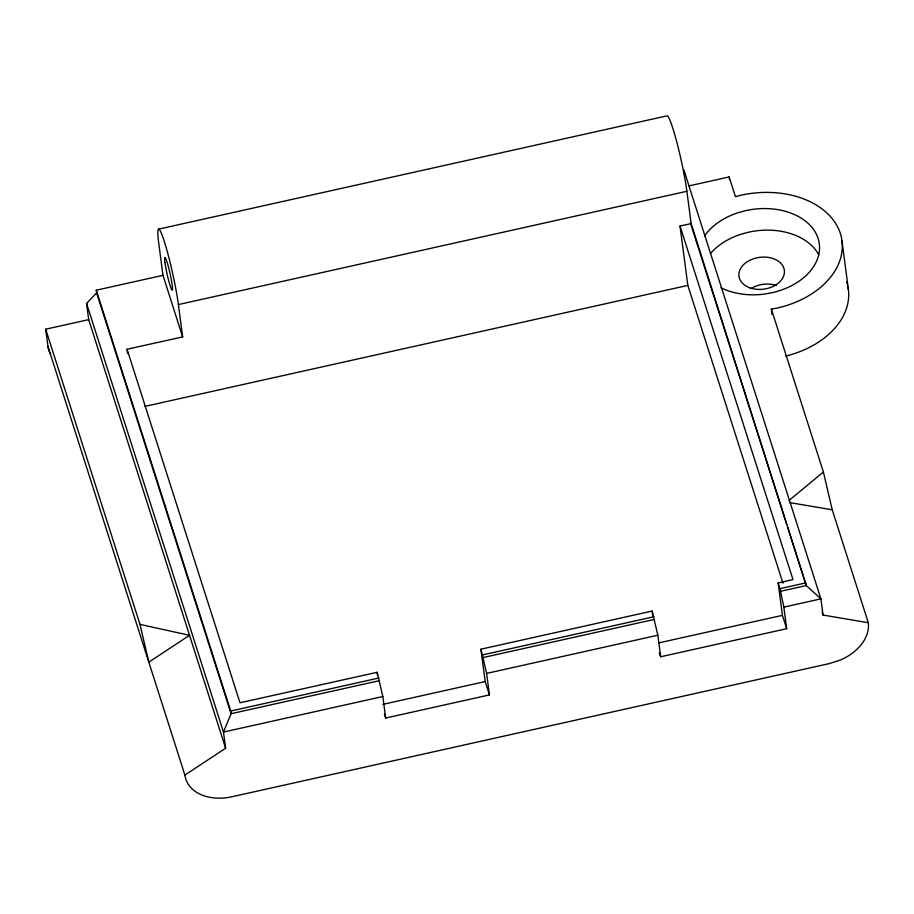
<?xml version="1.0" encoding="UTF-8"?>
<svg xmlns="http://www.w3.org/2000/svg" width="914" height="914" viewBox="0 0 914 914"><rect width="100%" height="100%" fill="white"/><g stroke="black" fill="none" stroke-linecap="round" stroke-linejoin="round"><path stroke-width="1.37" d="M88.692 319.637L45.7 329.223L47.974 346.475L184.891 775.061L225.609 748.235L88.692 319.637L86.567 303.459L96.621 292.891L96.267 290.195L162.978 275.331L182.651 336.912L127.046 349.239L127.606 353.478M789.113 500.358L823.4 472.024L771.347 309.103L776.854 308.144A83.871 58.782 -7.5 0 0 840.354 233.527A83.871 58.782 -7.5 0 0 740.786 195.242L735.439 196.693L729.132 176.95L688.916 185.908M659.394 652.767L660.673 656.766L786.691 628.695L782.418 615.351L778.157 582.938L792.975 579.579L680.016 226.032L691.144 223.622L806.262 585.566L820.909 598.864L823.034 615.042L868.3 622.72A44.226 31.293 -17.7 0 1 840.412 660.022L829.421 663.564L232.007 796.745A44.226 31.293 -17.7 0 1 184.891 775.072M786.691 628.695L783.846 607.136L820.909 598.864L684.003 170.347L684.54 174.391M158.59 229.128L667.083 115.838A45.746 4.09 77.4 0 1 676.874 142.378A45.746 4.09 77.4 0 1 686.882 191.277L691.144 223.622M182.651 336.912L178.39 304.568L686.882 191.277M144.618 406.444L687.831 285.408L782.978 583.246M660.673 656.766L657.84 635.219L652.15 611.043L480.924 649.191L486.614 673.401L489.447 694.914L385.674 718.038L382.84 696.525L377.151 672.304L240.005 702.775L127.046 349.239M96.267 290.195L230.705 711.023L378.956 677.994M482.729 654.87L653.956 616.721M783.846 607.136L779.962 588.65L805.908 582.869M379.31 680.69L231.059 713.708L223.473 732.057L225.609 748.235M483.083 657.566L654.31 619.418M780.328 591.347L806.262 585.566L787.617 527.184M382.84 696.525L223.473 732.057L86.567 303.459M486.614 673.401L657.84 635.219M382.795 704.386L485.185 681.57L489.447 694.914M659.177 642.805L782.418 615.351M789.719 502.597L832.231 509.806L868.3 622.72M139.979 624.365L189.529 635.321L148.822 662.159L139.979 624.365L45.7 329.223M822.166 612.323L823.034 615.042M690.47 223.107L786.748 524.476M384.394 714.04L385.674 718.038M96.621 292.891L231.059 713.708L230.705 711.023M778.157 582.938L779.962 588.65M823.4 472.024L832.231 509.806M842.011 241.045L848.398 289.578M771.347 309.103L772.044 314.416M729.132 176.95L729.475 179.601M680.016 226.032L687.831 285.408M652.15 611.043L652.699 615.259M480.924 649.191L485.185 681.57M377.151 672.304L377.516 675.126M162.978 275.331L158.716 242.987A45.746 4.09 77.4 0 1 164.292 241.422A45.746 4.09 77.4 0 1 178.39 304.568M50.51 354.244A44.226 31.282 -17.7 0 1 47.974 346.475M750.954 288.607A22.873 16.029 -7.5 0 1 776.18 285.374M848.009 287.042A83.871 58.782 -7.5 0 1 785.903 356.049M846.741 282.049A83.871 58.782 -7.5 0 1 847.449 284.528M720.986 287.796A60.998 42.752 -7.5 0 0 764.081 294.125L771.942 292.743A60.998 42.752 -7.5 0 0 818.121 238.474A60.998 42.752 -7.5 0 0 745.71 210.631L738.078 212.711A60.998 42.752 -7.5 0 0 704.477 236.12M710.452 253.566A60.998 42.752 -7.5 0 1 740.911 234.281L748.543 232.202A60.998 42.752 -7.5 0 1 818.738 254.8M164.954 262.478A16.772 1.497 77.4 0 0 171.706 289.692A16.772 1.497 77.4 0 0 169.01 269.15A16.772 1.497 77.4 0 0 164.954 262.478M749.411 287.647A22.873 16.029 -7.5 0 0 784.418 272.452A22.873 16.029 -7.5 0 0 751.148 259.667A22.873 16.029 -7.5 0 0 749.411 287.647"/></g></svg>
